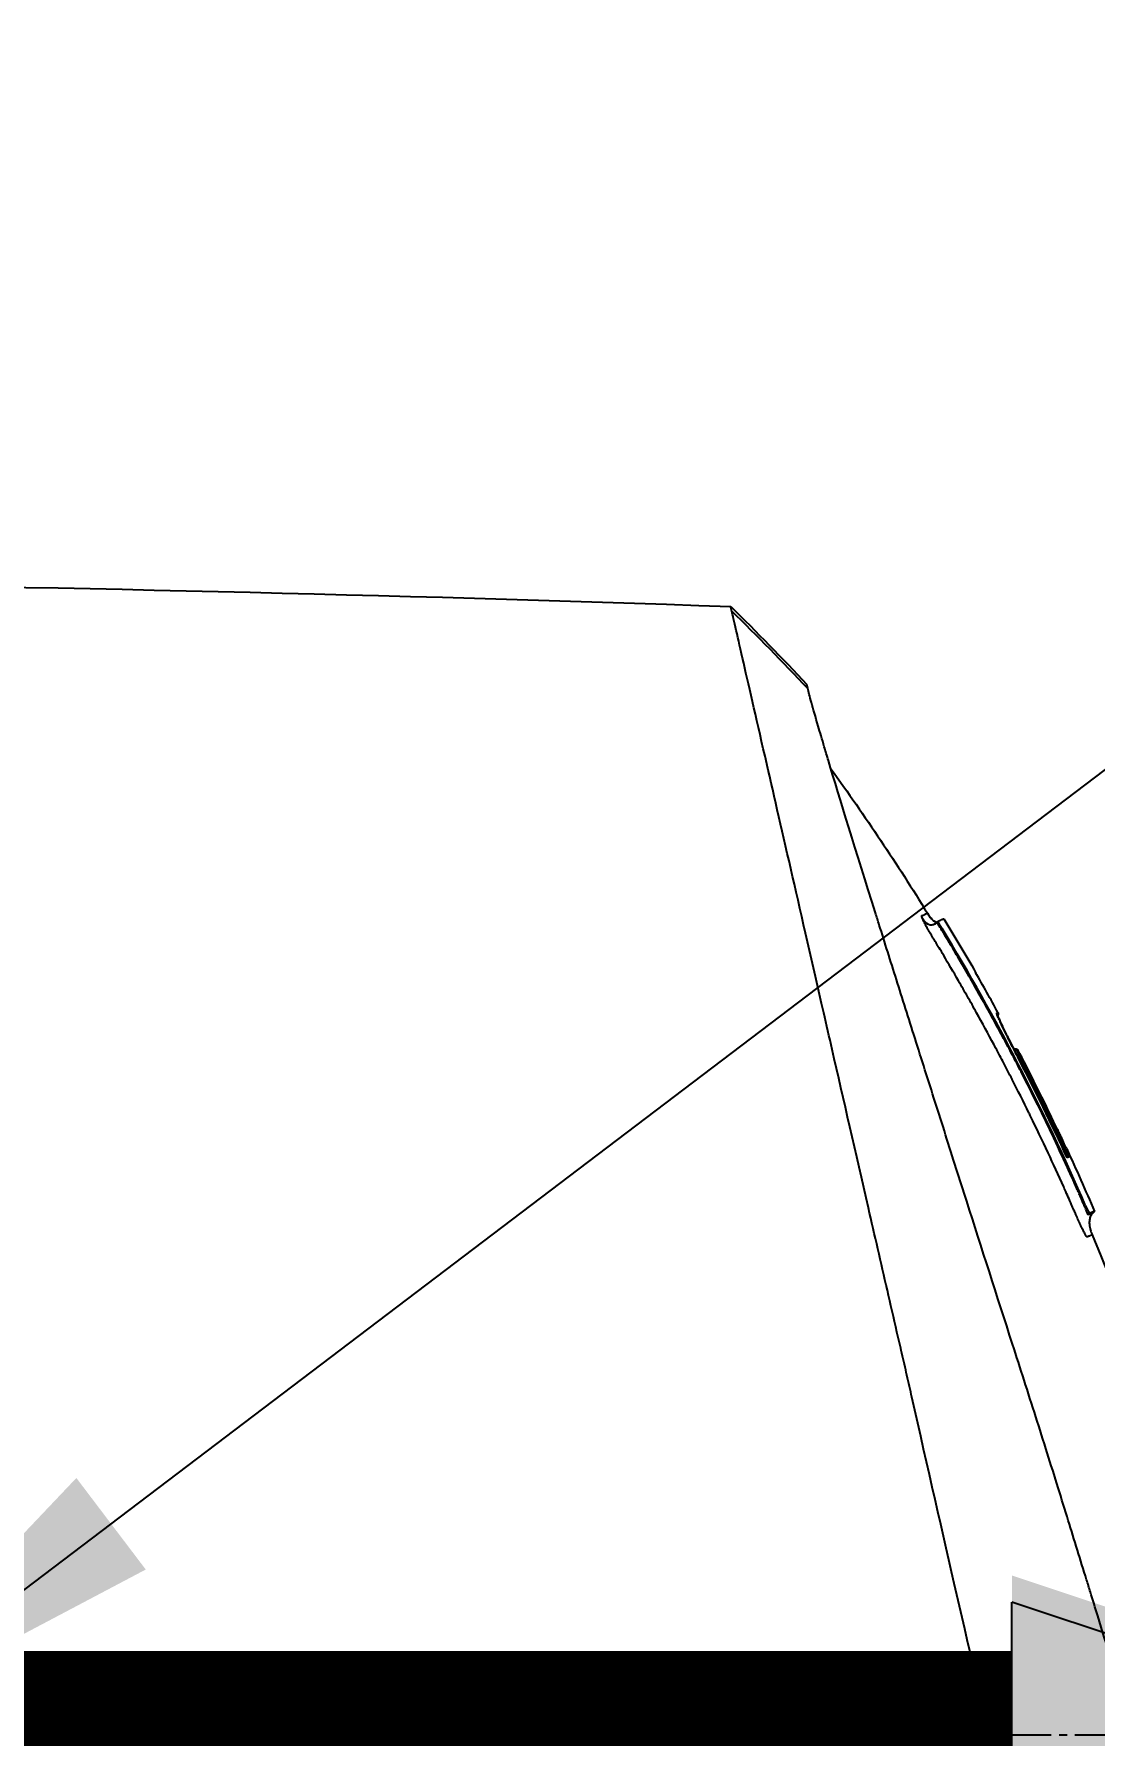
# Model space of a CAD drawing. Header units: millimetres. Extents: x 0 to 4378, y 0 to 2376.
# Drawn here: x 1541.2 to 1579.2, y 1699.1 to 1760 of the extents above; entities that cross this region are included whole.
import ezdxf

# ---------------------------------------------------------------- set-up
doc = ezdxf.new("R2010")
doc.units = ezdxf.units.MM
doc.header["$LTSCALE"] = 0.2
doc.linetypes.add('CENTER2', pattern=[1.125, 0.75, -0.125, 0.125, -0.125])
doc.layers.add('02_Center Line', color=1, linetype='CENTER2')
doc.layers.add('07_Special Line2', color=76, linetype='Continuous')
doc.styles.add('Rainbow-5.0 Style', font='malgunsl.ttf')
doc.dimstyles.new('Rainbow-5.0 Style', dxfattribs={"dimtxt": 4, "dimasz": 2.5, "dimexe": 1, "dimexo": 1, "dimgap": 1, "dimtad": 1, "dimdsep": 46, "dimtxsty": 'Rainbow-5.0 Style', "dimcen": 0, "dimclrd": 251, "dimclre": 251, "dimclrt": 7, "dimazin": 3, "dimtp": 0.1, "dimtm": 0.1, "dimtfac": 0.61, "dimtmove": 0, "dimatfit": 3, "dimfxl": 1, "dimlwd": -1, "dimlwe": -1, "dimarcsym": 1})

# ---------------------------------------------------------------- blocks, each defined once
blk = doc.blocks.new('A$C20a5dee6')
for p, q in [((-76.126, 1134.323), (-76.126, 1134.323)), ((-71.458, 1126.011), (-71.491, 1125.977)), ((-71.321, 1125.743), (-71.347, 1125.716)), ((-66.778, 1117.56), (-66.841, 1117.535)), ((-66.21, 1115.793), (-66.182, 1115.821)), ((-66.092, 1115.506), (-66.044, 1115.554)), ((-65.867, 1115.625), (-65.915, 1115.577))]:
    blk.add_line(p, q)
for centre, radius, start, end in [((-141.499, 1083.297), 82.251, 28.65418, 29.79857), ((-140.836, 1083.652), 81.499, 25.8226, 27.58961)]:
    blk.add_arc(centre, radius, start, end)
for centre, major_axis, ratio, start_param, end_param in [((-95.847, 1098.676), (-32.061, 52.728), 0.606634, 5.046093, 5.111834), ((-136.386, 1097.606), (66.266, 26.567), 0.000011, 0.000002, 0.010494), ((-138.095, 1095.15), (68.777, 27.59), 0.000012, 0.010242, 0.035277), ((-68.731, 1121.335), (-0.0464, 0.0886), 0.999416, 4.712389, 6.054856), ((-68.645, 1121.344), (-0.128, 0.063), 0.594731, 5.762809, 5.790684), ((-138.844, 1093.274), (70.243, 28.124), 0.000013, 0.010002, 0.034556), ((-140.17, 1083.868), (-33.667, 73.33), 1, 4.712389, 4.762315), ((-140.467, 1083.786), (37.396, -71.919), 1, 1.521054, 1.570796), ((-66.163, 1115.829), (-0.119, 0.275), 0.068449, 1.568978, 3.139771)]:
    blk.add_ellipse(centre, major_axis=major_axis, ratio=ratio, start_param=start_param, end_param=end_param)
for points in [[(-152.272, 1138.173), (-127.809, 1138.418), (-103.334, 1138.115), (-78.884, 1137.263)], [(-78.884, 1137.263), (-77.957, 1136.353), (-77.049, 1135.422), (-76.163, 1134.473)], [(-75.298, 1131.455), (-74.084, 1129.776), (-72.929, 1128.051), (-71.842, 1126.288)], [(-71.545, 1125.927), (-71.739, 1125.78), (-71.881, 1125.912), (-72.022, 1126.101)], [(-71.543, 1125.928), (-71.544, 1125.928), (-71.545, 1125.927), (-71.545, 1125.927)], [(-71.499, 1125.969), (-71.496, 1125.972), (-71.494, 1125.974), (-71.492, 1125.977)], [(-71.492, 1125.977), (-71.492, 1125.977), (-71.492, 1125.977), (-71.492, 1125.977)], [(-71.49, 1125.968), (-71.49, 1125.968), (-71.49, 1125.968), (-71.49, 1125.968)], [(-71.49, 1125.968), (-71.49, 1125.968), (-71.49, 1125.968), (-71.49, 1125.968)], [(-71.253, 1126.093), (-70.867, 1125.458), (-70.489, 1124.818), (-70.12, 1124.174)], [(-70.12, 1124.174), (-70.116, 1124.167), (-70.113, 1124.159), (-70.111, 1124.151)], [(-69.361, 1122.723), (-69.353, 1122.709), (-69.35, 1122.692), (-69.35, 1122.675)], [(-68.743, 1121.434), (-68.742, 1121.435), (-68.741, 1121.435), (-68.741, 1121.435)], [(-68.548, 1121.182), (-68.55, 1121.181), (-68.578, 1121.166), (-68.611, 1121.15)], [(-66.859, 1117.857), (-66.517, 1117.118), (-66.186, 1116.374), (-65.867, 1115.625)], [(-66.841, 1117.535), (-66.841, 1117.536), (-66.842, 1117.538), (-66.842, 1117.539)], [(-65.867, 1115.625), (-65.867, 1115.625), (-65.926, 1115.601), (-66.044, 1115.554)], [(-65.947, 1114.784), (-65.947, 1114.784), (-65.947, 1114.784), (-65.947, 1114.784)]]:
    blk.add_open_spline(points, degree=3)
for points, knots in [([(-152.272, 1138.173), (-152.272, 1138.173), (-152.208, 1138.108), (-151.955, 1137.855), (-151.765, 1137.666), (-151.02, 1136.92), (-150.291, 1136.192), (-149.108, 1135.008), (-148.83, 1134.73), (-148.205, 1134.106), (-147.854, 1133.754), (-146.505, 1132.406), (-145.409, 1131.309), (-143.912, 1129.812), (-143.592, 1129.493), (-142.518, 1128.419), (-141.742, 1127.642), (-140.081, 1125.982), (-139.193, 1125.094), (-137.812, 1123.713), (-137.334, 1123.235), (-136.351, 1122.252), (-135.844, 1121.745), (-134.802, 1120.703), (-134.266, 1120.166), (-132.573, 1118.474), (-131.398, 1117.299), (-129.588, 1115.489), (-128.963, 1114.864), (-127.677, 1113.578), (-127.017, 1112.918), (-125.663, 1111.564), (-124.968, 1110.869), (-123.915, 1109.816), (-123.558, 1109.459), (-122.455, 1108.356), (-121.706, 1107.607), (-119.325, 1105.227), (-117.684, 1103.584), (-115.635, 1101.537), (-115.233, 1101.135), (-114.294, 1100.196), (-113.757, 1099.658), (-112.865, 1098.766), (-112.538, 1098.44), (-112.104, 1098.006), (-112.041, 1097.943), (-111.903, 1097.804), (-111.831, 1097.732), (-111.506, 1097.407), (-111.311, 1097.212), (-110.958, 1096.859), (-110.862, 1096.763), (-110.576, 1096.477), (-110.43, 1096.331), (-110.12, 1096.022), (-109.968, 1095.87), (-109.715, 1095.617), (-109.615, 1095.516), (-109.425, 1095.326), (-109.343, 1095.245), (-109.146, 1095.048), (-109.04, 1094.941), (-108.842, 1094.743), (-108.752, 1094.653), (-107.395, 1093.298), (-106.131, 1092.033), (-104.064, 1089.965), (-103.259, 1089.16), (-101.689, 1087.591), (-100.923, 1086.825), (-99.793, 1085.694), (-99.425, 1085.327), (-98.325, 1084.226), (-97.593, 1083.495), (-94.132, 1080.034), (-91.461, 1077.363), (-88.764, 1074.666), (-88.627, 1074.529), (-88.354, 1074.256), (-88.218, 1074.12), (-87.948, 1073.85), (-87.813, 1073.715), (-87.572, 1073.474), (-87.465, 1073.367), (-86.813, 1072.716), (-86.272, 1072.174), (-85.588, 1071.49), (-85.437, 1071.339), (-85.157, 1071.059), (-85.027, 1070.929), (-84.767, 1070.669), (-84.637, 1070.539), (-84.342, 1070.244), (-84.177, 1070.08), (-83.857, 1069.76), (-83.702, 1069.605), (-83.374, 1069.276), (-83.202, 1069.104), (-82.951, 1068.853), (-82.873, 1068.775), (-82.683, 1068.585), (-82.571, 1068.473), (-82.33, 1068.232), (-82.2, 1068.102), (-81.885, 1067.787), (-81.7, 1067.602), (-81.32, 1067.222), (-81.126, 1067.028), (-80.542, 1066.444), (-80.157, 1066.059), (-79.688, 1065.591), (-79.6, 1065.502), (-79.371, 1065.274), (-79.233, 1065.135), (-78.947, 1064.849), (-78.801, 1064.703), (-78.5, 1064.403), (-78.346, 1064.248), (-78.041, 1063.943), (-77.89, 1063.793), (-77.598, 1063.5), (-77.456, 1063.358), (-77.039, 1062.942), (-76.769, 1062.672), (-76.255, 1062.158), (-76.011, 1061.913), (-75.547, 1061.449), (-75.327, 1061.229), (-74.711, 1060.613), (-74.326, 1060.229), (-73.64, 1059.543), (-73.334, 1059.236), (-72.79, 1058.692), (-72.549, 1058.451), (-72.122, 1058.025), (-71.934, 1057.836), (-71.678, 1057.581), (-71.603, 1057.505), (-71.391, 1057.294), (-71.261, 1057.164), (-70.925, 1056.827), (-70.735, 1056.638), (-70.325, 1056.228), (-70.138, 1056.041), (-69.95, 1055.853), (-69.903, 1055.806), (-69.857, 1055.759), (-69.845, 1055.748), (-69.83, 1055.732), (-69.826, 1055.729), (-69.826, 1055.729)], [-21.000836, -21.000836, -21.000836, -21.000836, -20.328863, -20.328863, -19.655828, -19.655828, -18.308332, -18.308332, -17.924512, -17.924512, -17.485993, -17.485993, -16.316696, -16.316696, -16.006668, -16.006668, -15.296307, -15.296307, -14.534305, -14.534305, -14.139555, -14.139555, -13.730091, -13.730091, -13.30546, -13.30546, -12.401825, -12.401825, -11.929878, -11.929878, -11.437802, -11.437802, -10.9252, -10.9252, -10.663362, -10.663362, -10.117833, -10.117833, -8.934625, -8.934625, -8.645977, -8.645977, -8.260408, -8.260408, -8.006475, -8.006475, -7.961161, -7.961161, -7.91407, -7.91407, -7.778509, -7.778509, -7.724161, -7.724161, -7.666804, -7.666804, -7.602838, -7.602838, -7.565627, -7.565627, -7.532521, -7.532521, -7.488032, -7.488032, -7.450837, -7.450837, -6.924212, -6.924212, -6.587553, -6.587553, -6.265466, -6.265466, -6.109966, -6.109966, -5.79866, -5.79866, -4.627003, -4.627003, -4.564096, -4.564096, -4.501625, -4.501625, -4.439084, -4.439084, -4.389917, -4.389917, -4.135415, -4.135415, -4.06302, -4.06302, -4.00074, -4.00074, -3.938004, -3.938004, -3.858125, -3.858125, -3.782258, -3.782258, -3.697501, -3.697501, -3.658476, -3.658476, -3.601749, -3.601749, -3.53559, -3.53559, -3.439968, -3.439968, -3.337887, -3.337887, -3.131131, -3.131131, -3.082568, -3.082568, -3.005474, -3.005474, -2.922888, -2.922888, -2.834293, -2.834293, -2.74619, -2.74619, -2.661641, -2.661641, -2.496608, -2.496608, -2.34096, -2.34096, -2.194458, -2.194458, -1.921626, -1.921626, -1.681164, -1.681164, -1.470918, -1.470918, -1.287493, -1.287493, -1.207074, -1.207074, -1.056347, -1.056347, -0.792008, -0.792008, -0.395398, -0.395398, -0.197631, -0.197631, -0.099394, -0.099394, 0, 0, 0, 0]), ([(-78.847, 1137.1), (-78.847, 1137.103), (-78.848, 1137.106), (-78.85, 1137.114), (-78.851, 1137.117), (-78.853, 1137.126), (-78.854, 1137.133), (-78.858, 1137.15), (-78.861, 1137.162), (-78.868, 1137.192), (-78.872, 1137.21), (-78.881, 1137.25), (-78.884, 1137.263), (-78.884, 1137.263)], [0.000006, 0.000006, 0.000006, 0.000006, 0.0077656, 0.0077656, 0.0144608, 0.0144608, 0.0278513, 0.0278513, 0.0546324, 0.0546324, 0.1081958, 0.1081958, 0.2108493, 0.2108493, 0.2108493, 0.2108493]), ([(-65.721, 1079.812), (-65.842, 1080.346), (-65.957, 1080.863), (-66.215, 1081.997), (-66.356, 1082.596), (-66.631, 1083.779), (-66.915, 1085.091), (-67.539, 1087.752), (-67.699, 1088.412), (-67.899, 1089.301), (-67.952, 1089.541), (-68.061, 1090.026), (-68.121, 1090.291), (-68.264, 1090.918), (-68.353, 1091.298), (-68.468, 1091.8), (-68.497, 1091.929), (-68.635, 1092.531), (-68.747, 1093.024), (-69.042, 1094.313), (-69.228, 1095.119), (-70.232, 1099.5), (-71.263, 1103.946), (-72.458, 1109.237), (-72.516, 1109.494), (-72.637, 1110.024), (-72.698, 1110.288), (-72.816, 1110.801), (-72.875, 1111.054), (-73.166, 1112.311), (-73.394, 1113.302), (-73.731, 1114.774), (-73.843, 1115.263), (-74.406, 1117.715), (-74.842, 1119.614), (-75.356, 1121.862), (-75.456, 1122.299), (-76.358, 1126.245), (-77.05, 1129.258), (-77.93, 1133.101), (-78.21, 1134.314), (-78.526, 1135.705), (-78.612, 1136.093), (-78.755, 1136.717), (-78.813, 1136.955), (-78.847, 1137.1)], [0, 0, 0, 0, 0.224226, 0.224226, 0.438481, 0.438481, 0.643813, 0.643813, 0.718212, 0.718212, 0.74576, 0.74576, 0.776284, 0.776284, 0.820204, 0.820204, 0.834927, 0.834927, 0.896521, 0.896521, 0.995652, 0.995652, 1.428405, 1.428405, 1.450296, 1.450296, 1.471663, 1.471663, 1.492327, 1.492327, 1.574835, 1.574835, 1.616316, 1.616316, 1.784634, 1.784634, 1.826029, 1.826029, 2.164003, 2.164003, 2.373598, 2.373598, 2.479923, 2.479923, 2.586935, 2.586935, 2.586935, 2.586935]), ([(-152.463, 1136.383), (-152.463, 1136.383), (-152.463, 1136.383), (-151.702, 1135.622), (-151.259, 1135.179), (-150.525, 1134.445), (-150.352, 1134.272), (-148.708, 1132.628), (-146.653, 1130.573), (-143.572, 1127.492), (-142.861, 1126.781), (-140.383, 1124.303), (-138.504, 1122.424), (-135.501, 1119.421), (-134.423, 1118.343), (-132.16, 1116.08), (-130.969, 1114.889), (-128.452, 1112.372), (-127.121, 1111.041), (-124.316, 1108.236), (-122.838, 1106.758), (-120.577, 1104.497), (-119.801, 1103.722), (-117.721, 1101.641), (-116.411, 1100.332), (-114.783, 1098.703), (-114.457, 1098.378), (-113.924, 1097.844), (-113.726, 1097.647), (-113.315, 1097.236), (-113.157, 1097.078), (-112.816, 1096.736), (-112.636, 1096.556), (-112.299, 1096.22), (-112.143, 1096.064), (-111.705, 1095.626), (-111.424, 1095.345), (-111.065, 1094.985), (-110.986, 1094.907), (-110.816, 1094.736), (-110.726, 1094.647), (-110.416, 1094.337), (-110.262, 1094.183), (-109.663, 1093.584), (-109.255, 1093.176), (-107.199, 1091.12), (-105.542, 1089.463), (-103.138, 1087.059), (-102.378, 1086.299), (-100.164, 1084.084), (-98.716, 1082.637), (-95.975, 1079.896), (-94.676, 1078.597), (-92.808, 1076.729), (-92.225, 1076.146), (-90.515, 1074.436), (-89.4, 1073.321), (-87.297, 1071.218), (-86.305, 1070.227), (-84.445, 1068.366), (-83.571, 1067.492), (-82.332, 1066.254), (-81.946, 1065.867), (-81.209, 1065.131), (-80.859, 1064.78), (-79.866, 1063.788), (-79.244, 1063.165), (-78.119, 1062.041), (-77.613, 1061.534), (-76.282, 1060.203), (-75.505, 1059.426), (-74.558, 1058.479), (-74.312, 1058.233), (-73.672, 1057.593), (-73.309, 1057.23), (-72.512, 1056.433), (-72.144, 1056.065), (-71.832, 1055.753), (-71.777, 1055.698), (-71.659, 1055.581), (-71.606, 1055.527), (-71.535, 1055.456), (-71.517, 1055.438), (-71.517, 1055.438)], [-15.738203, -15.738203, -15.738203, -15.738203, -14.793481, -14.793481, -14.173934, -14.173934, -13.996984, -13.996984, -12.579476, -12.579476, -12.176243, -12.176243, -11.215253, -11.215253, -10.695697, -10.695697, -10.142358, -10.142358, -9.539575, -9.539575, -8.883963, -8.883963, -8.543526, -8.543526, -7.972636, -7.972636, -7.829924, -7.829924, -7.73886, -7.73886, -7.680875, -7.680875, -7.616244, -7.616244, -7.560081, -7.560081, -7.459116, -7.459116, -7.430908, -7.430908, -7.397967, -7.397967, -7.318024, -7.318024, -7.146824, -7.146824, -6.455961, -6.455961, -6.135134, -6.135134, -5.518203, -5.518203, -4.951279, -4.951279, -4.691225, -4.691225, -4.182012, -4.182012, -3.710062, -3.710062, -3.272291, -3.272291, -3.069642, -3.069642, -2.879581, -2.879581, -2.522736, -2.522736, -2.208798, -2.208798, -1.659444, -1.659444, -1.453529, -1.453529, -1.091939, -1.091939, -0.546675, -0.546675, -0.410051, -0.410051, -0.205023, -0.205023, 0, 0, 0, 0]), ([(-76.126, 1134.323), (-76.149, 1134.414), (-76.161, 1134.464), (-76.162, 1134.472), (-76.163, 1134.473), (-76.163, 1134.473), (-76.163, 1134.473)], [0.0004853, 0.0004853, 0.0004853, 0.0004853, 0.914072, 0.914072, 0.914072, 0.9967356, 0.9967356, 0.9967356, 0.9967356]), ([(-62.193, 1089.645), (-62.38, 1090.251), (-62.577, 1090.888), (-62.983, 1092.202), (-63.194, 1092.883), (-63.844, 1094.987), (-64.303, 1096.471), (-65.094, 1099.035), (-65.419, 1100.085), (-65.837, 1101.44), (-65.926, 1101.729), (-66.058, 1102.157), (-66.103, 1102.304), (-66.367, 1103.158), (-66.587, 1103.869), (-66.923, 1104.957), (-67.044, 1105.345), (-67.296, 1106.156), (-67.426, 1106.572), (-67.691, 1107.417), (-67.828, 1107.849), (-68.105, 1108.718), (-68.244, 1109.153), (-68.521, 1110.016), (-68.659, 1110.446), (-69.358, 1112.62), (-69.906, 1114.328), (-70.561, 1116.38), (-70.686, 1116.772), (-71.067, 1117.968), (-71.319, 1118.761), (-71.813, 1120.313), (-72.054, 1121.073), (-72.403, 1122.175), (-72.516, 1122.532), (-72.738, 1123.235), (-72.846, 1123.579), (-73.058, 1124.251), (-73.163, 1124.584), (-73.368, 1125.236), (-73.471, 1125.562), (-73.613, 1126.016), (-73.659, 1126.16), (-74.405, 1128.539), (-74.976, 1130.383), (-75.439, 1131.921), (-75.488, 1132.084), (-75.615, 1132.512), (-75.688, 1132.76), (-75.851, 1133.319), (-75.931, 1133.6), (-76.024, 1133.936), (-76.05, 1134.034), (-76.094, 1134.2), (-76.112, 1134.269), (-76.126, 1134.323)], [0.00002, 0.00002, 0.00002, 0.00002, 0.259158, 0.259158, 0.518708, 0.518708, 1.038075, 1.038075, 1.384705, 1.384705, 1.477831, 1.477831, 1.526561, 1.526561, 1.759973, 1.759973, 1.890971, 1.890971, 2.029156, 2.029156, 2.171186, 2.171186, 2.316283, 2.316283, 2.460898, 2.460898, 3.049329, 3.049329, 3.189055, 3.189055, 3.478614, 3.478614, 3.769885, 3.769885, 3.913253, 3.913253, 4.056001, 4.056001, 4.19686, 4.19686, 4.341119, 4.341119, 4.411312, 4.411312, 5.498875, 5.498875, 5.634552, 5.634552, 5.872375, 5.872375, 6.229939, 6.229939, 6.408513, 6.408513, 6.587137, 6.587137, 6.587137, 6.587137]), ([(-72.022, 1126.101), (-72.033, 1126.128), (-72.041, 1126.15), (-72.046, 1126.167), (-72.05, 1126.179), (-72.052, 1126.193), (-72.051, 1126.197), (-72.051, 1126.199), (-72.051, 1126.2), (-72.05, 1126.201), (-72.049, 1126.203), (-72.047, 1126.204), (-72.042, 1126.206), (-72.039, 1126.208), (-72.031, 1126.21), (-72.027, 1126.212), (-72.026, 1126.213), (-72.026, 1126.213), (-72.025, 1126.213), (-72.008, 1126.22), (-71.994, 1126.226), (-71.979, 1126.232), (-71.978, 1126.232), (-71.978, 1126.233), (-71.977, 1126.233), (-71.947, 1126.245), (-71.924, 1126.254), (-71.904, 1126.263), (-71.903, 1126.263), (-71.903, 1126.263), (-71.903, 1126.263), (-71.861, 1126.28), (-71.842, 1126.288), (-71.842, 1126.288)], [0, 0, 0, 0, 0.03125, 0.03125, 0.03125, 0.0538826, 0.0538826, 0.0538826, 0.0625, 0.0625, 0.0625, 0.09375, 0.09375, 0.09375, 0.1203995, 0.1203995, 0.1203995, 0.125, 0.125, 0.125, 0.2456137, 0.2456137, 0.2456137, 0.25, 0.25, 0.25, 0.4970952, 0.4970952, 0.4970952, 0.5, 0.5, 0.5, 0.9991339, 0.9991339, 0.9991339, 0.9991339]), ([(-71.842, 1126.288), (-71.801, 1126.221), (-71.756, 1126.156), (-71.675, 1126.067), (-71.643, 1126.037), (-71.588, 1126), (-71.567, 1125.989), (-71.53, 1125.975), (-71.514, 1125.971), (-71.498, 1125.969)], [0, 0, 0, 0, 0.02346593, 0.02346593, 0.03626259, 0.03626259, 0.04335885, 0.04335885, 0.04811516, 0.04811516, 0.04811516, 0.04811516]), ([(-71.842, 1126.288), (-71.799, 1126.219), (-71.753, 1126.151), (-71.666, 1126.059), (-71.632, 1126.027), (-71.57, 1125.99), (-71.545, 1125.979), (-71.512, 1125.972), (-71.505, 1125.97), (-71.498, 1125.969)], [0, 0, 0, 0, 0.02434231, 0.02434231, 0.03801412, 0.03801412, 0.04603239, 0.04603239, 0.04810741, 0.04810741, 0.04810741, 0.04810741]), ([(-66.926, 1116.41), (-66.939, 1116.439), (-66.952, 1116.469), (-66.966, 1116.501), (-67.154, 1116.92), (-67.34, 1117.328), (-67.526, 1117.725), (-67.736, 1118.174), (-67.944, 1118.608), (-68.15, 1119.028), (-68.171, 1119.071), (-68.191, 1119.113), (-68.212, 1119.155), (-68.41, 1119.556), (-68.605, 1119.945), (-68.797, 1120.32), (-68.804, 1120.332), (-68.81, 1120.345), (-68.816, 1120.357), (-68.915, 1120.55), (-69.014, 1120.741), (-69.112, 1120.927), (-69.209, 1121.114), (-69.287, 1121.261), (-69.403, 1121.478), (-69.421, 1121.513), (-69.44, 1121.549), (-69.459, 1121.584), (-69.671, 1121.979), (-69.879, 1122.359), (-70.083, 1122.726), (-70.196, 1122.93), (-70.302, 1123.119), (-70.41, 1123.309), (-70.513, 1123.491), (-70.618, 1123.674), (-70.734, 1123.876), (-70.915, 1124.188), (-71.088, 1124.483), (-71.263, 1124.777), (-71.318, 1124.871), (-71.374, 1124.964), (-71.43, 1125.057), (-71.447, 1125.085), (-71.464, 1125.113), (-71.481, 1125.141), (-71.517, 1125.202), (-71.554, 1125.262), (-71.591, 1125.323), (-71.609, 1125.353), (-71.627, 1125.383), (-71.646, 1125.414), (-71.664, 1125.444), (-71.682, 1125.474), (-71.7, 1125.505), (-71.728, 1125.551), (-71.755, 1125.597), (-71.781, 1125.642), (-71.789, 1125.656), (-71.797, 1125.669), (-71.804, 1125.683), (-71.821, 1125.712), (-71.837, 1125.74), (-71.852, 1125.768), (-71.867, 1125.795), (-71.882, 1125.822), (-71.896, 1125.848), (-71.924, 1125.9), (-71.949, 1125.948), (-71.97, 1125.99), (-71.981, 1126.012), (-71.99, 1126.032), (-71.999, 1126.05), (-72.008, 1126.069), (-72.015, 1126.086), (-72.022, 1126.101)], [0.7479366, 0.7479366, 0.7479366, 0.7479366, 0.75, 0.75, 0.75, 0.7778267, 0.7778267, 0.7778267, 0.8093257, 0.8093257, 0.8093257, 0.8125, 0.8125, 0.8125, 0.8427642, 0.8427642, 0.8427642, 0.84375, 0.84375, 0.84375, 0.859375, 0.859375, 0.859375, 0.875, 0.875, 0.875, 0.8775605, 0.8775605, 0.8775605, 0.90625, 0.90625, 0.90625, 0.9222304, 0.9222304, 0.9222304, 0.9375, 0.9375, 0.9375, 0.9612141, 0.9612141, 0.9612141, 0.96875, 0.96875, 0.96875, 0.9710053, 0.9710053, 0.9710053, 0.9758787, 0.9758787, 0.9758787, 0.9783012, 0.9783012, 0.9783012, 0.9807089, 0.9807089, 0.9807089, 0.984375, 0.984375, 0.984375, 0.9854706, 0.9854706, 0.9854706, 0.987866, 0.987866, 0.987866, 0.9902844, 0.9902844, 0.9902844, 0.9951532, 0.9951532, 0.9951532, 0.9975841, 0.9975841, 0.9975841, 1, 1, 1, 1]), ([(-71.653, 1125.881), (-71.635, 1125.883), (-71.638, 1125.883), (-71.608, 1125.891), (-71.586, 1125.901), (-71.562, 1125.915), (-71.556, 1125.919), (-71.548, 1125.925), (-71.546, 1125.926), (-71.545, 1125.927)], [0.5336392, 0.5336392, 0.5336392, 0.5336392, 0.53697532, 0.53697532, 0.54707156, 0.54707156, 0.55523752, 0.55523752, 0.56271194, 0.56271194, 0.56271194, 0.56271194]), ([(-71.543, 1125.928), (-71.542, 1125.929), (-71.541, 1125.93), (-71.54, 1125.931), (-71.54, 1125.931), (-71.538, 1125.932), (-71.538, 1125.932), (-71.535, 1125.935), (-71.534, 1125.936), (-71.532, 1125.938), (-71.531, 1125.938), (-71.529, 1125.94), (-71.527, 1125.942), (-71.524, 1125.945), (-71.522, 1125.946), (-71.518, 1125.951), (-71.514, 1125.954), (-71.505, 1125.963), (-71.498, 1125.969), (-71.492, 1125.976)], [0, 0, 0, 0, 0.00146948, 0.00146948, 0.00344082, 0.00344082, 0.00640094, 0.00640094, 0.00744169, 0.00744169, 0.00794693, 0.00794693, 0.00859822, 0.00859822, 0.0093315, 0.0093315, 0.01061688, 0.01061688, 0.01339941, 0.01339941, 0.01339941, 0.01339941]), ([(-71.347, 1125.716), (-71.347, 1125.717), (-71.413, 1125.827), (-71.456, 1125.904), (-71.499, 1125.981), (-71.492, 1125.975), (-71.492, 1125.976), (-71.492, 1125.976), (-71.492, 1125.977), (-71.491, 1125.977)], [0, 0, 0, 0, 0.25, 0.25, 0.25, 0.5, 0.5, 0.5, 0.840661, 0.840661, 0.840661, 0.840661]), ([(-71.321, 1125.743), (-71.329, 1125.757), (-71.338, 1125.771), (-71.354, 1125.799), (-71.362, 1125.813), (-71.38, 1125.844), (-71.389, 1125.861), (-71.408, 1125.894), (-71.417, 1125.911), (-71.432, 1125.941), (-71.439, 1125.955), (-71.45, 1125.98), (-71.454, 1125.99), (-71.459, 1126.006), (-71.459, 1126.01), (-71.457, 1126.011)], [-0.04708138, -0.04708138, -0.04708138, -0.04708138, -0.04206155, -0.04206155, -0.03717867, -0.03717867, -0.03071828, -0.03071828, -0.02354661, -0.02354661, -0.01630299, -0.01630299, -0.00841386, -0.00841386, -0.00000018, -0.00000018, -0.00000018, -0.00000018]), ([(-71.457, 1126.011), (-71.388, 1126.039), (-71.336, 1126.06), (-71.269, 1126.086), (-71.253, 1126.093), (-71.253, 1126.093)], [-1.1132476, -1.1132476, -1.1132476, -1.1132476, -0.8232096, -0.8232096, -0.5568623, -0.5568623, -0.5568623, -0.5568623]), ([(-68.808, 1121.229), (-68.91, 1121.424), (-69.013, 1121.618), (-69.117, 1121.812), (-69.409, 1122.358), (-69.706, 1122.898), (-70.011, 1123.436), (-70.273, 1123.9), (-70.539, 1124.361), (-70.81, 1124.82), (-70.878, 1124.935), (-70.946, 1125.049), (-71.015, 1125.163), (-71.049, 1125.22), (-71.083, 1125.278), (-71.117, 1125.335), (-71.134, 1125.363), (-71.152, 1125.392), (-71.169, 1125.42), (-71.186, 1125.449), (-71.203, 1125.477), (-71.22, 1125.506), (-71.255, 1125.563), (-71.29, 1125.619), (-71.324, 1125.677), (-71.331, 1125.69), (-71.339, 1125.703), (-71.347, 1125.716)], [0.5421635, 0.5421635, 0.5421635, 0.5421635, 0.6006248, 0.6006248, 0.6006248, 0.7652776, 0.7652776, 0.7652776, 0.9072115, 0.9072115, 0.9072115, 0.942695, 0.942695, 0.942695, 0.9604367, 0.9604367, 0.9604367, 0.9693076, 0.9693076, 0.9693076, 0.9781784, 0.9781784, 0.9781784, 0.9959202, 0.9959202, 0.9959202, 1, 1, 1, 1]), ([(-66.182, 1115.821), (-66.923, 1117.533), (-67.722, 1119.217), (-69.437, 1122.527), (-70.35, 1124.148), (-71.321, 1125.743)], [-1.119586, -1.119586, -1.119586, -1.119586, -0.560022, -0.560022, -0.000001, -0.000001, -0.000001, -0.000001]), ([(-68.612, 1121.152), (-68.665, 1121.253), (-68.717, 1121.354), (-68.768, 1121.454), (-68.819, 1121.553), (-68.868, 1121.65), (-68.915, 1121.744), (-68.962, 1121.838), (-69.007, 1121.929), (-69.049, 1122.014), (-69.091, 1122.099), (-69.13, 1122.178), (-69.164, 1122.251), (-69.199, 1122.324), (-69.23, 1122.39), (-69.256, 1122.448), (-69.282, 1122.506), (-69.304, 1122.555), (-69.321, 1122.595), (-69.338, 1122.636), (-69.35, 1122.667), (-69.356, 1122.689), (-69.363, 1122.71), (-69.364, 1122.721), (-69.361, 1122.723)], [0, 0, 0, 0, 0.125, 0.125, 0.125, 0.25, 0.25, 0.25, 0.375, 0.375, 0.375, 0.499999, 0.499999, 0.499999, 0.625, 0.625, 0.625, 0.75, 0.75, 0.75, 0.875, 0.875, 0.875, 1, 1, 1, 1]), ([(-69.353, 1122.685), (-69.353, 1122.685), (-69.353, 1122.684), (-69.351, 1122.678), (-69.348, 1122.667), (-69.333, 1122.626), (-69.316, 1122.584), (-69.261, 1122.458), (-69.217, 1122.362), (-69.107, 1122.132), (-69.04, 1121.995), (-68.893, 1121.7), (-68.811, 1121.538), (-68.689, 1121.301), (-68.651, 1121.227), (-68.612, 1121.152)], [0.0216019, 0.0216019, 0.0216019, 0.0216019, 0.0269405, 0.0269405, 0.0451373, 0.0451373, 0.0828541, 0.0828541, 0.1358956, 0.1358956, 0.1907173, 0.1907173, 0.246394, 0.246394, 0.2715432, 0.2715432, 0.2715432, 0.2715432]), ([(-69.321, 1122.738), (-69.32, 1122.737), (-69.319, 1122.735), (-69.314, 1122.723), (-69.312, 1122.712), (-69.31, 1122.69), (-69.311, 1122.679), (-69.315, 1122.659), (-69.318, 1122.65), (-69.325, 1122.636), (-69.329, 1122.631), (-69.333, 1122.626)], [-0.00087939, -0.00087939, -0.00087939, -0.00087939, 0, 0, 0.00436612, 0.00436612, 0.00867322, 0.00867322, 0.01202355, 0.01202355, 0.01406512, 0.01406512, 0.01406512, 0.01406512]), ([(-68.738, 1121.436), (-68.731, 1121.439), (-68.724, 1121.441), (-68.709, 1121.443), (-68.701, 1121.443), (-68.678, 1121.442), (-68.662, 1121.438), (-68.638, 1121.429), (-68.63, 1121.424), (-68.615, 1121.412), (-68.609, 1121.405), (-68.604, 1121.397)], [-0.01932859, -0.01932859, -0.01932859, -0.01932859, -0.01686752, -0.01686752, -0.01403596, -0.01403596, -0.0080494, -0.0080494, -0.00399872, -0.00399872, -0.00001431, -0.00001431, -0.00001431, -0.00001431]), ([(-68.643, 1121.381), (-68.643, 1121.381), (-68.643, 1121.38), (-68.643, 1121.378), (-68.643, 1121.378), (-68.642, 1121.377), (-68.642, 1121.376), (-68.641, 1121.374), (-68.641, 1121.372), (-68.64, 1121.369), (-68.639, 1121.369), (-68.639, 1121.368), (-68.638, 1121.367), (-68.637, 1121.363), (-68.635, 1121.359), (-68.634, 1121.355), (-68.632, 1121.351), (-68.63, 1121.347), (-68.628, 1121.343), (-68.626, 1121.339), (-68.624, 1121.335), (-68.622, 1121.331), (-68.62, 1121.327), (-68.618, 1121.322), (-68.616, 1121.318), (-68.612, 1121.309), (-68.608, 1121.3), (-68.603, 1121.292), (-68.6, 1121.284), (-68.596, 1121.276), (-68.592, 1121.268), (-68.578, 1121.24), (-68.563, 1121.211), (-68.548, 1121.182)], [0, 0, 0, 0, 0.046422, 0.046422, 0.046422, 0.063135, 0.063135, 0.063135, 0.11053, 0.11053, 0.11053, 0.12627, 0.12627, 0.12627, 0.18889, 0.18889, 0.18889, 0.251509, 0.251509, 0.251509, 0.313558, 0.313558, 0.313558, 0.37668, 0.37668, 0.37668, 0.501837, 0.501837, 0.501837, 0.609274, 0.609274, 0.609274, 1, 1, 1, 1]), ([(-67.323, 1118.251), (-67.511, 1118.649), (-67.704, 1119.047), (-67.898, 1119.442), (-68.093, 1119.837), (-68.29, 1120.229), (-68.494, 1120.624), (-68.597, 1120.825), (-68.702, 1121.027), (-68.808, 1121.229)], [0.2429801, 0.2429801, 0.2429801, 0.2429801, 0.362195, 0.362195, 0.362195, 0.4814099, 0.4814099, 0.4814099, 0.5421635, 0.5421635, 0.5421635, 0.5421635]), ([(-67.117, 1118.407), (-67.118, 1118.409), (-67.119, 1118.411), (-67.121, 1118.414), (-67.142, 1118.459), (-67.164, 1118.505), (-67.187, 1118.553), (-67.232, 1118.648), (-67.279, 1118.746), (-67.328, 1118.846), (-67.376, 1118.947), (-67.425, 1119.049), (-67.475, 1119.151)], [0.6844931, 0.6844931, 0.6844931, 0.6844931, 0.6875004, 0.6875004, 0.6875004, 0.7500001, 0.7500001, 0.7500001, 0.8750003, 0.8750003, 0.8750003, 1, 1, 1, 1]), ([(-66.859, 1117.857), (-66.884, 1117.912), (-66.913, 1117.974), (-66.945, 1118.043), (-66.979, 1118.116), (-67.017, 1118.196), (-67.058, 1118.281), (-67.077, 1118.322), (-67.097, 1118.364), (-67.117, 1118.407)], [0.3828608, 0.3828608, 0.3828608, 0.3828608, 0.5000001, 0.5000001, 0.5000001, 0.6250007, 0.6250007, 0.6250007, 0.6844931, 0.6844931, 0.6844931, 0.6844931]), ([(-66.21, 1115.793), (-66.217, 1115.809), (-66.224, 1115.825), (-66.231, 1115.84), (-66.237, 1115.855), (-66.243, 1115.869), (-66.249, 1115.883), (-66.287, 1115.97), (-66.325, 1116.057), (-66.363, 1116.144), (-66.385, 1116.194), (-66.407, 1116.244), (-66.429, 1116.295), (-66.452, 1116.345), (-66.474, 1116.396), (-66.496, 1116.446), (-66.586, 1116.648), (-66.676, 1116.849), (-66.767, 1117.05), (-66.949, 1117.452), (-67.134, 1117.852), (-67.323, 1118.251)], [0.0000001, 0.0000001, 0.0000001, 0.0000001, 0.0045503, 0.0045503, 0.0045503, 0.0087839, 0.0087839, 0.0087839, 0.034354, 0.034354, 0.034354, 0.0492559, 0.0492559, 0.0492559, 0.0641577, 0.0641577, 0.0641577, 0.1237652, 0.1237652, 0.1237652, 0.2429801, 0.2429801, 0.2429801, 0.2429801]), ([(-66.874, 1117.608), (-66.871, 1117.608), (-66.868, 1117.608), (-66.847, 1117.606), (-66.83, 1117.601), (-66.806, 1117.589), (-66.799, 1117.584), (-66.785, 1117.572), (-66.78, 1117.566), (-66.778, 1117.56)], [0.00339509, 0.00339509, 0.00339509, 0.00339509, 0.00434697, 0.00434697, 0.00936629, 0.00936629, 0.01210725, 0.01210725, 0.01541577, 0.01541577, 0.01541577, 0.01541577]), ([(-66.33, 1115.065), (-66.336, 1115.078), (-66.343, 1115.091), (-66.349, 1115.105), (-66.355, 1115.118), (-66.362, 1115.132), (-66.368, 1115.146), (-66.382, 1115.174), (-66.395, 1115.203), (-66.409, 1115.233), (-66.436, 1115.294), (-66.464, 1115.355), (-66.491, 1115.417), (-66.505, 1115.448), (-66.518, 1115.479), (-66.531, 1115.51), (-66.542, 1115.534), (-66.552, 1115.558), (-66.563, 1115.582), (-66.565, 1115.588), (-66.567, 1115.593), (-66.57, 1115.599), (-66.591, 1115.649), (-66.613, 1115.698), (-66.635, 1115.748), (-66.651, 1115.787), (-66.668, 1115.825), (-66.685, 1115.865), (-66.769, 1116.055), (-66.84, 1116.217), (-66.926, 1116.41)], [0.71415673, 0.71415673, 0.71415673, 0.71415673, 0.71531044, 0.71531044, 0.71531044, 0.7164591, 0.7164591, 0.7164591, 0.71875, 0.71875, 0.71875, 0.72340425, 0.72340425, 0.72340425, 0.72567726, 0.72567726, 0.72567726, 0.72744673, 0.72744673, 0.72744673, 0.72785169, 0.72785169, 0.72785169, 0.73155671, 0.73155671, 0.73155671, 0.734375, 0.734375, 0.734375, 0.74793659, 0.74793659, 0.74793659, 0.74793659]), ([(-66.092, 1115.506), (-66.093, 1115.506), (-66.094, 1115.506), (-66.096, 1115.509), (-66.098, 1115.512), (-66.099, 1115.515), (-66.101, 1115.519), (-66.104, 1115.524), (-66.106, 1115.531), (-66.11, 1115.54), (-66.113, 1115.548), (-66.117, 1115.558), (-66.121, 1115.568), (-66.131, 1115.596), (-66.143, 1115.631), (-66.158, 1115.669), (-66.168, 1115.696), (-66.181, 1115.724), (-66.193, 1115.753), (-66.199, 1115.766), (-66.205, 1115.78), (-66.21, 1115.793)], [0, 0, 0, 0, 0.113476, 0.113476, 0.113476, 0.199772, 0.199772, 0.199772, 0.314498, 0.314498, 0.314498, 0.426157, 0.426157, 0.426157, 0.710514, 0.710514, 0.710514, 0.908214, 0.908214, 0.908214, 1, 1, 1, 1]), ([(-65.915, 1115.577), (-65.914, 1115.577), (-65.919, 1115.575), (-65.928, 1115.572), (-65.937, 1115.568), (-65.95, 1115.563), (-65.968, 1115.556), (-65.985, 1115.549), (-66.008, 1115.54), (-66.034, 1115.529), (-66.041, 1115.526), (-66.048, 1115.524), (-66.055, 1115.521), (-66.058, 1115.519), (-66.062, 1115.518), (-66.066, 1115.516), (-66.069, 1115.515), (-66.073, 1115.513), (-66.077, 1115.512), (-66.081, 1115.51), (-66.085, 1115.509), (-66.089, 1115.507), (-66.09, 1115.507), (-66.091, 1115.506), (-66.092, 1115.506)], [0.5000607, 0.5000607, 0.5000607, 0.5000607, 0.636912, 0.636912, 0.636912, 0.773829, 0.773829, 0.773829, 0.9107426, 0.9107426, 0.9107426, 0.944971, 0.944971, 0.944971, 0.9620852, 0.9620852, 0.9620852, 0.9791994, 0.9791994, 0.9791994, 0.9963136, 0.9963136, 0.9963136, 0.9999009, 0.9999009, 0.9999009, 0.9999009]), ([(-65.915, 1115.577), (-65.948, 1115.543), (-65.977, 1115.504), (-66.022, 1115.417), (-66.037, 1115.369), (-66.053, 1115.268), (-66.054, 1115.216), (-66.044, 1115.095), (-66.029, 1115.026), (-65.992, 1114.9), (-65.971, 1114.841), (-65.947, 1114.784)], [0, 0, 0, 0, 0.01428743, 0.01428743, 0.02928516, 0.02928516, 0.04474988, 0.04474988, 0.06569789, 0.06569789, 0.08425725, 0.08425725, 0.08425725, 0.08425725]), ([(-66.182, 1114.782), (-66.184, 1114.785), (-66.186, 1114.789), (-66.188, 1114.792), (-66.196, 1114.806), (-66.205, 1114.821), (-66.214, 1114.838), (-66.233, 1114.872), (-66.254, 1114.912), (-66.276, 1114.956), (-66.288, 1114.979), (-66.299, 1115.002), (-66.312, 1115.027), (-66.318, 1115.04), (-66.324, 1115.052), (-66.33, 1115.065)], [0.703125, 0.703125, 0.703125, 0.703125, 0.70373263, 0.70373263, 0.70373263, 0.70603388, 0.70603388, 0.70603388, 0.71067629, 0.71067629, 0.71067629, 0.71299904, 0.71299904, 0.71299904, 0.71415673, 0.71415673, 0.71415673, 0.71415673]), ([(-65.947, 1114.784), (-65.947, 1114.784), (-65.953, 1114.782), (-65.962, 1114.778), (-65.968, 1114.776), (-65.975, 1114.773), (-65.984, 1114.77), (-65.991, 1114.767), (-65.999, 1114.764), (-66.008, 1114.76), (-66.015, 1114.757), (-66.023, 1114.754), (-66.032, 1114.75), (-66.042, 1114.746), (-66.053, 1114.741), (-66.066, 1114.736), (-66.071, 1114.734), (-66.077, 1114.732), (-66.083, 1114.73), (-66.083, 1114.729), (-66.084, 1114.729), (-66.085, 1114.729), (-66.088, 1114.728), (-66.092, 1114.726), (-66.095, 1114.725), (-66.099, 1114.723), (-66.1, 1114.723), (-66.106, 1114.721), (-66.111, 1114.719), (-66.115, 1114.717), (-66.119, 1114.716), (-66.12, 1114.716), (-66.12, 1114.716), (-66.121, 1114.715), (-66.123, 1114.715), (-66.124, 1114.714), (-66.124, 1114.714), (-66.125, 1114.714), (-66.126, 1114.714), (-66.128, 1114.713), (-66.129, 1114.713), (-66.131, 1114.714), (-66.134, 1114.716), (-66.134, 1114.716), (-66.135, 1114.717), (-66.135, 1114.717), (-66.143, 1114.724), (-66.153, 1114.737), (-66.166, 1114.756), (-66.171, 1114.764), (-66.176, 1114.772), (-66.182, 1114.782)], [0.5675012, 0.5675012, 0.5675012, 0.5675012, 0.6039167, 0.6039167, 0.6039167, 0.625, 0.625, 0.625, 0.6420973, 0.6420973, 0.6420973, 0.65625, 0.65625, 0.65625, 0.671875, 0.671875, 0.671875, 0.6787717, 0.6787717, 0.6787717, 0.6796875, 0.6796875, 0.6796875, 0.6835937, 0.6835937, 0.6835937, 0.6875, 0.6875, 0.6875, 0.6906377, 0.6906377, 0.6906377, 0.6914062, 0.6914062, 0.6914062, 0.6933594, 0.6933594, 0.6933594, 0.6953125, 0.6953125, 0.6953125, 0.6969329, 0.6969329, 0.6969329, 0.6972656, 0.6972656, 0.6972656, 0.7014726, 0.7014726, 0.7014726, 0.703125, 0.703125, 0.703125, 0.703125]), ([(-65.947, 1114.784), (-62.661, 1106.875), (-60.653, 1098.35), (-59.728, 1088.367), (-59.627, 1086.908), (-59.513, 1084.512), (-59.482, 1083.575), (-59.454, 1082.111), (-59.447, 1081.56), (-59.445, 1081.057)], [0, 0, 0, 0, 2.569332, 2.569332, 3.007712, 3.007712, 3.288956, 3.288956, 3.446993, 3.446993, 3.446993, 3.446993])]:
    blk.add_open_spline(points, degree=3, knots=knots)
at = {"layer": '02_Center Line', "ltscale": 11.288275}
blk.add_line((-216.417, 1096.9), (-50.539, 1096.9), dxfattribs=at)
blk = doc.blocks.new('*D149')
at = {"color": 251, "linetype": 'ByBlock', "transparency": 16777216}
for p, q in [((1534.346, 1744.324), (1534.346, 1816.218)), ((1645.046, 1633.624), (1645.046, 1816.218)), ((1544.346, 1812.218), (1635.046, 1812.218))]:
    blk.add_line(p, q, dxfattribs=at)
at = {"color": 251, "transparency": 16777216}
for points in [[(1544.346, 1813.885), (1544.346, 1810.551), (1534.346, 1812.218)], [(1635.046, 1813.885), (1635.046, 1810.551), (1645.046, 1812.218)]]:
    blk.add_solid(points, dxfattribs=at)
at = {"layer": 'Defpoints', "color": 0, "transparency": 16777216}
for p in [(1645.046, 1812.218), (1534.346, 1740.324), (1645.046, 1629.624)]:
    blk.add_point(p, dxfattribs=at)
at = {"color": 7, "transparency": 16777216, "insert": (1589.696, 1824.539), "char_height": 16, "attachment_point": 5, "style": 'Rainbow-5.0 Style'}
blk.add_mtext('110.7', dxfattribs=at)
blk = doc.blocks.new('A$Cc9315064')
at = {"layer": '07_Special Line2'}
blk.add_hatch(color=256, dxfattribs=at).paths.add_polyline_path([(49.156, 0), (34.9, 4.752), (34.9, -4.752)])
for p in [(34.9, -3.96), (46.78, 0)]:
    blk.add_line(p, (34.9, 3.96), dxfattribs=at)
at = {"layer": '07_Special Line2', "const_width": 5}
blk.add_lwpolyline([(34.9, 0), (0, 0)], dxfattribs=at)

msp = doc.modelspace()

# ---------------------------------------------------------------- block references
at = {"xscale": 1.2, "yscale": 1.2, "zscale": 1.2}
msp.add_blockref('A$Cc9315064', (1534.346, 1699.157), dxfattribs=at)
msp.add_blockref('A$C20a5dee6', (1645.046, 602.257))

# ---------------------------------------------------------------- dimensions: what is measured, and where the dimension line sits
dim = msp.add_linear_dim(base=(1645.046, 1812.218), p1=(1534.346, 1740.324), p2=(1645.046, 1629.624), dimstyle='Rainbow-5.0 Style', override={"dimscale": 4, "dimtol": 0, "dimlim": 0, "dimtp": 0.1, "dimtm": 0.1, "dimtfac": 0.61, "dimtdec": 2, "dimtolj": 0, "dimtzin": 8})
dim.commit()
dim.dimension.update_dxf_attribs({"geometry": '*D149', "text_midpoint": (1589.696, 1824.539)})

# ---------------------------------------------------------------- leaders
at = {"annotation_type": 0, "has_hookline": 1, "hookline_direction": 0, "text_width": 122.213}
msp.add_leader([(1534.025, 1699.157), (1694.386, 1820.739), (1706.886, 1820.739)], dimstyle='Rainbow-5.0 Style', override={"dimscale": 5, "dimgap": 1, "dimtad": 1}, dxfattribs=at)

doc.saveas('drawing.dxf')
